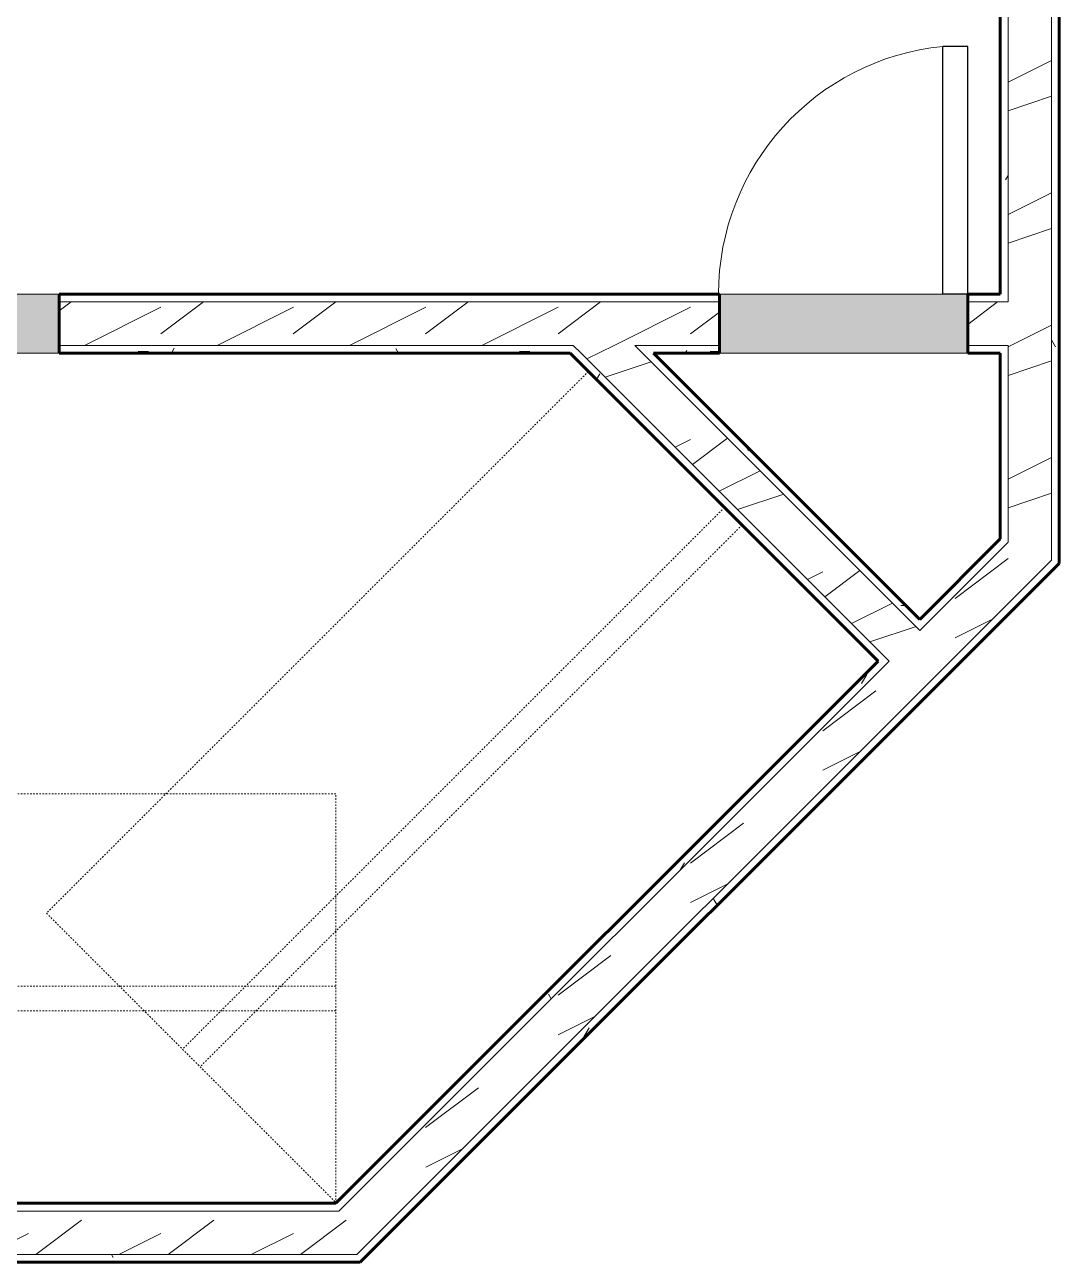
# Model space of a CAD drawing. Header units: inches. Extents: x -4061 to -1937, y 9836 to 11171.
# Drawn here: x -3582.9 to -3499.5, y 10207.6 to 10307.3 of the extents above; entities that cross this region are included whole.
import ezdxf

# ---------------------------------------------------------------- set-up
doc = ezdxf.new("R2010")
doc.units = ezdxf.units.IN
doc.header["$MEASUREMENT"] = 0
doc.linetypes.add('Dash', pattern=[0.25, 0.125, -0.125])
for name, color, linetype, lineweight in [('0-1', 7, 'Continuous', 5), ('0-2', 7, 'Continuous', 9), ('A-DOOR-1', 7, 'Continuous', 9), ('A-DOOR-2', 50, 'Continuous', 30), ('A-WALL-1', 8, 'Continuous', 5), ('A-WALL-2', 250, 'Continuous', 60), ('A-WALL-3', 10, 'Continuous', 18), ('A-WALL-PATT-1', 7, 'Continuous', 9), ('A-WALL-PATT-2', 55, 'Continuous', 9), ('Q-CASE-HDLN-1', 7, 'Dash', 9)]:
    doc.layers.add(name, color=color, linetype=linetype, lineweight=lineweight)
pattern_1 = [(0, (0, -1152), (20.48, 5.12), [0.845, -14.515, 0.845, -14.515, -81.92]), (0, (0, -1152), (20.48, 5.12), [-30.72, 0.845, -29.875, 0.845, -14.515, -35.84]), (0, (0, -1152), (20.48, 5.12), [-76.8, 0.845, -9.395, 0.845, -24.755]), (120, (7.68, -1149.44), (-14.67405, 15.1762003), [0.845, -14.515, 0.845, -14.515, -81.92]), (120, (7.68, -1149.44), (-14.67405, 15.1762003), [-30.72, 0.845, -29.875, 0.845, -14.515, -35.84]), (120, (7.68, -1149.44), (-14.67405, 15.1762003), [-76.8, 0.845, -9.395, 0.845, -24.755]), (240, (10.24, -1139.2), (-5.80595, -20.2962003), [0.845, -14.515, 0.845, -14.515, -81.92]), (240, (10.24, -1139.2), (-5.80595, -20.2962003), [-30.72, 0.845, -29.875, 0.845, -14.515, -35.84]), (240, (10.24, -1139.2), (-5.80595, -20.2962003), [-76.8, 0.845, -9.395, 0.845, -24.755])]
pattern_2 = [(216.87, (4.265, -1141.338), (31.9871619, 21.32545714), [5.331, -47.981]), (206.565, (10.662, -1144.536), (-10.662476, -10.6620098), [11.921, -11.921]), (198.435, (10.662, -1149.868), (-21.32449365, -10.6625869), [6.744, -26.974])]

# ---------------------------------------------------------------- blocks, each defined once
blk = doc.blocks.new('OD_CW_Closet - OD_CW_Closet-2105929-ENLARGED RCP - 1ST FLOOR PLAN - WEST')
at = {"layer": 'Q-CASE-HDLN-1'}
for p, q in [((62.469, -9), (62.469, 24)), ((0.738, 8.5), (62.469, 8.5)), ((0.738, 6.5), (62.469, 6.5)), ((0.738, -9), (62.469, -9))]:
    blk.add_line(p, q, dxfattribs=at)
blk = doc.blocks.new('OD_CW_Closet - OD_CW_Closet-1924551-ENLARGED RCP - 1ST FLOOR PLAN - WEST')
at = {"layer": 'Q-CASE-HDLN-1'}
for p, q in [((0.738, 23.988), (0.738, -9)), ((0.738, 8.5), (104.401, 8.5)), ((0.738, 6.5), (104.401, 6.5)), ((0.738, -9), (104.401, -9))]:
    blk.add_line(p, q, dxfattribs=at)
blk = doc.blocks.new('Single-Flush - 30_ x 80_ 3-2105859-ENLARGED RCP - 1ST FLOOR PLAN - WEST')
at = {"layer": 'A-DOOR-1'}
blk.add_arc((10, 2.375), 20.067, 95.72006, 180, dxfattribs=at)
at = {"layer": 'A-DOOR-2'}
for p, q in [((8, 2.375), (8, 22.342)), ((10, 22.342), (8, 22.342)), ((10, 2.375), (10, 22.342)), ((10, 2.375), (8, 2.375))]:
    blk.add_line(p, q, dxfattribs=at)
blk = doc.blocks.new('CTR - 1st Phase - Unit Layouts_rvt-1-ENLARGED RCP - 1ST FLOOR PLAN - WEST')
at = {"layer": 'A-WALL-1'}
for points in [[(-3614.104, 10280.839), (-3580.104, 10280.839), (-3580.104, 10285.589), (-3614.104, 10285.589), (-3614.104, 10284.714), (-3650.104, 10284.714), (-3650.104, 10281.714), (-3614.104, 10281.714), (-3614.104, 10281.464)], [(-3513.696, 10280.839), (-3506.924, 10280.839), (-3506.924, 10285.589), (-3526.924, 10285.589), (-3526.924, 10280.839)]]:
    blk.add_hatch(color=256, dxfattribs=at).paths.add_polyline_path(points, flags=0)
at = {"layer": 'A-WALL-PATT-1'}
h = blk.add_hatch(dxfattribs=at)
h.set_pattern_fill('FP_1', color=256, style=0, pattern_type=2)
h.set_pattern_definition(pattern_1)
h.paths.add_polyline_path([(-3504.299, 10265.868), (-3503.674, 10266.493), (-3503.674, 10281.464), (-3504.299, 10281.464), (-3504.299, 10266.493)], flags=0)
h.paths.add_polyline_path([(-3503.674, 10284.964), (-3503.686, 10345.589), (-3504.299, 10345.589), (-3504.299, 10284.964)], flags=0)
h = blk.add_hatch(dxfattribs=at)
h.set_pattern_fill('FP_1', color=256, style=0, pattern_type=2)
h.set_pattern_definition(pattern_1)
h.paths.add_polyline_path([(-3500.174, 10264.16), (-3499.549, 10264.785), (-3499.549, 10345.589), (-3500.174, 10345.589), (-3500.174, 10264.785)], flags=0)
h = blk.add_hatch(dxfattribs=at)
h.set_pattern_fill('FP_1', color=256, style=0, pattern_type=2)
h.set_pattern_definition(pattern_1)
h.paths.add_polyline_path([(-3614.104, 10284.964), (-3614.104, 10285.589), (-3661.479, 10285.589), (-3661.473, 10284.964), (-3650.104, 10284.964)], flags=0)
h.paths.add_polyline_path([(-3538.065, 10284.964), (-3526.924, 10284.964), (-3526.924, 10285.589), (-3580.104, 10285.589), (-3580.104, 10284.964), (-3538.69, 10284.964)], flags=0)
h.paths.add_polyline_path([(-3504.299, 10284.964), (-3504.299, 10285.589), (-3506.924, 10285.589), (-3506.924, 10284.964)], flags=0)
h = blk.add_hatch(dxfattribs=at)
h.set_pattern_fill('FP_1', color=256, style=0, pattern_type=2)
h.set_pattern_definition(pattern_1)
h.paths.add_polyline_path([(-3661.479, 10280.839), (-3614.104, 10280.839), (-3614.104, 10281.464), (-3661.479, 10281.464)], flags=0)
h.paths.add_polyline_path([(-3567.713, 10280.839), (-3538.065, 10280.839), (-3538.69, 10281.464), (-3580.104, 10281.464), (-3580.104, 10280.839)], flags=0)
h.paths.add_polyline_path([(-3526.924, 10280.839), (-3526.924, 10281.464), (-3533.74, 10281.464), (-3533.115, 10280.839), (-3532.231, 10280.839)], flags=0)
h.paths.add_polyline_path([(-3504.299, 10280.839), (-3504.326, 10281.464), (-3506.924, 10281.464), (-3506.924, 10280.839), (-3504.41, 10280.839)], flags=0)
h = blk.add_hatch(dxfattribs=at)
h.set_pattern_fill('FP_1', color=256, style=0, pattern_type=2)
h.set_pattern_definition(pattern_1)
h.paths.add_polyline_path([(-3514.138, 10256.029), (-3513.696, 10256.471), (-3538.065, 10280.839), (-3538.949, 10280.839), (-3521.157, 10263.048)], flags=0)
h = blk.add_hatch(dxfattribs=at)
h.set_pattern_fill('FP_1', color=256, style=0, pattern_type=2)
h.set_pattern_definition(pattern_1)
h.paths.add_polyline_path([(-3511.221, 10258.946), (-3510.779, 10259.388), (-3532.231, 10280.839), (-3533.115, 10280.839), (-3513.254, 10260.979)], flags=0)
h = blk.add_hatch(dxfattribs=at)
h.set_pattern_fill('FP_1', color=256, style=0, pattern_type=2)
h.set_pattern_definition(pattern_1)
h.paths.add_polyline_path([(-3557.828, 10211.714), (-3557.569, 10211.714), (-3513.254, 10256.029), (-3513.696, 10256.471), (-3558.453, 10211.714)], flags=0)
h.paths.add_polyline_path([(-3510.779, 10258.504), (-3503.674, 10265.61), (-3503.674, 10266.493), (-3511.221, 10258.946)], flags=0)
h = blk.add_hatch(dxfattribs=at)
h.set_pattern_fill('FP_1', color=256, style=0, pattern_type=2)
h.set_pattern_definition(pattern_1)
h.paths.add_polyline_path([(-3556.679, 10207.589), (-3555.86, 10207.589), (-3499.549, 10263.901), (-3499.549, 10264.785), (-3556.744, 10207.589)], flags=0)
h = blk.add_hatch(dxfattribs=at)
h.set_pattern_fill('FP_1', color=256, style=0, pattern_type=2)
h.set_pattern_definition(pattern_1)
h.paths.add_polyline_path([(-3582.249, 10211.714), (-3558.453, 10211.714), (-3557.828, 10212.339), (-3661.479, 10212.339), (-3661.479, 10211.714), (-3584.546, 10211.714)], flags=0)
h = blk.add_hatch(dxfattribs=at)
h.set_pattern_fill('FP_1', color=256, style=0, pattern_type=2)
h.set_pattern_definition(pattern_1)
h.paths.add_polyline_path([(-3556.744, 10207.589), (-3556.119, 10208.214), (-3665.604, 10208.214), (-3665.582, 10207.589), (-3557.569, 10207.589)], flags=0)
at = {"layer": 'A-WALL-PATT-2'}
h = blk.add_hatch(dxfattribs=at)
h.set_pattern_fill('FP_2', color=256, style=0, pattern_type=2)
h.set_pattern_definition(pattern_2)
h.paths.add_polyline_path([(-3503.674, 10265.61), (-3500.174, 10269.11), (-3500.174, 10346.839), (-3503.674, 10346.839), (-3503.674, 10265.868)], flags=0)
h = blk.add_hatch(dxfattribs=at)
h.set_pattern_fill('FP_2', color=256, style=0, pattern_type=2)
h.set_pattern_definition(pattern_2)
h.paths.add_polyline_path([(-3614.104, 10281.464), (-3614.104, 10281.714), (-3650.104, 10281.714), (-3650.104, 10284.714), (-3614.104, 10284.714), (-3614.104, 10284.964), (-3662.104, 10284.964), (-3662.104, 10281.464), (-3649.229, 10281.464)], flags=0)
h.paths.add_polyline_path([(-3565.36, 10281.464), (-3526.924, 10281.464), (-3526.924, 10284.964), (-3580.104, 10284.964), (-3580.104, 10281.464), (-3567.105, 10281.464)], flags=0)
h.paths.add_polyline_path([(-3504.299, 10281.464), (-3503.674, 10281.464), (-3503.674, 10284.964), (-3506.924, 10284.964), (-3506.924, 10281.464)], flags=0)
h = blk.add_hatch(dxfattribs=at)
h.set_pattern_fill('FP_2', color=256, style=0, pattern_type=2)
h.set_pattern_definition(pattern_2)
h.paths.add_polyline_path([(-3513.254, 10256.029), (-3510.779, 10258.504), (-3533.74, 10281.464), (-3538.69, 10281.464), (-3513.696, 10256.471)], flags=0)
h = blk.add_hatch(dxfattribs=at)
h.set_pattern_fill('FP_2', color=256, style=0, pattern_type=2)
h.set_pattern_definition(pattern_2)
h.paths.add_polyline_path([(-3557.828, 10208.214), (-3556.119, 10208.214), (-3500.174, 10264.16), (-3500.174, 10269.11), (-3561.069, 10208.214), (-3558.453, 10208.214)], flags=0)
h = blk.add_hatch(dxfattribs=at)
h.set_pattern_fill('FP_2', color=256, style=0, pattern_type=2)
h.set_pattern_definition(pattern_2)
h.paths.add_polyline_path([(-3662.104, 10208.214), (-3561.069, 10208.214), (-3557.569, 10211.714), (-3662.104, 10211.714), (-3662.104, 10208.218)], flags=0)
at = {"layer": 'A-WALL-2'}
for p, q in [((-3504.299, 10285.589), (-3504.299, 10346.839)), ((-3499.549, 10346.839), (-3499.549, 10270.618)), ((-3580.104, 10285.589), (-3526.924, 10285.589)), ((-3580.104, 10280.839), (-3580.104, 10285.589)), ((-3526.924, 10285.589), (-3526.924, 10280.839)), ((-3506.924, 10285.589), (-3504.299, 10285.589)), ((-3506.924, 10280.839), (-3506.924, 10285.589)), ((-3538.949, 10280.839), (-3580.104, 10280.839)), ((-3514.138, 10256.029), (-3538.949, 10280.839)), ((-3526.924, 10280.839), (-3532.231, 10280.839)), ((-3532.231, 10280.839), (-3510.779, 10259.388)), ((-3504.299, 10280.839), (-3506.924, 10280.839)), ((-3504.299, 10265.868), (-3504.299, 10280.839)), ((-3499.549, 10270.618), (-3499.549, 10264.785)), ((-3510.779, 10259.388), (-3504.299, 10265.868)), ((-3499.549, 10264.785), (-3499.549, 10263.901)), ((-3499.549, 10263.901), (-3555.86, 10207.589)), ((-3557.828, 10212.339), (-3514.138, 10256.029)), ((-3661.479, 10212.339), (-3557.828, 10212.339)), ((-3562.578, 10207.589), (-3661.479, 10207.589)), ((-3556.744, 10207.589), (-3562.578, 10207.589)), ((-3555.86, 10207.589), (-3556.744, 10207.589))]:
    blk.add_line(p, q, dxfattribs=at)
at = {"layer": 'A-WALL-3'}
for p, q in [((-3503.674, 10346.839), (-3503.674, 10284.964)), ((-3500.174, 10346.839), (-3500.174, 10269.993)), ((-3580.104, 10285.589), (-3614.104, 10285.589)), ((-3506.924, 10285.589), (-3526.924, 10285.589)), ((-3526.924, 10284.964), (-3580.104, 10284.964)), ((-3504.299, 10284.964), (-3506.924, 10284.964)), ((-3504.299, 10284.964), (-3503.674, 10284.964)), ((-3538.69, 10281.464), (-3580.104, 10281.464)), ((-3538.69, 10281.464), (-3538.065, 10280.839)), ((-3526.924, 10281.464), (-3533.74, 10281.464)), ((-3533.74, 10281.464), (-3533.115, 10280.839)), ((-3504.299, 10281.464), (-3506.924, 10281.464)), ((-3504.299, 10281.464), (-3503.674, 10281.464)), ((-3503.674, 10281.464), (-3503.674, 10266.493)), ((-3614.104, 10280.839), (-3580.104, 10280.839)), ((-3513.696, 10256.471), (-3538.065, 10280.839)), ((-3511.221, 10258.946), (-3533.115, 10280.839)), ((-3526.924, 10280.839), (-3506.924, 10280.839)), ((-3500.174, 10269.11), (-3500.174, 10269.993)), ((-3500.174, 10264.16), (-3500.174, 10269.11)), ((-3503.674, 10265.61), (-3503.674, 10266.493)), ((-3503.674, 10265.61), (-3510.779, 10258.504)), ((-3500.174, 10264.16), (-3556.119, 10208.214)), ((-3511.221, 10258.946), (-3510.779, 10258.504)), ((-3513.696, 10256.471), (-3513.254, 10256.029)), ((-3513.254, 10256.029), (-3557.569, 10211.714)), ((-3661.479, 10211.714), (-3558.453, 10211.714)), ((-3558.453, 10211.714), (-3557.569, 10211.714)), ((-3661.479, 10208.214), (-3561.953, 10208.214)), ((-3561.953, 10208.214), (-3561.069, 10208.214)), ((-3561.069, 10208.214), (-3556.119, 10208.214))]:
    blk.add_line(p, q, dxfattribs=at)
at = {"layer": '0-2'}
blk.add_blockref('Single-Flush - 30_ x 80_ 3-2105859-ENLARGED RCP - 1ST FLOOR PLAN - WEST', (-3516.924, 10283.214), dxfattribs=at)
for name, p, rotation in [('OD_CW_Closet - OD_CW_Closet-2105929-ENLARGED RCP - 1ST FLOOR PLAN - WEST', (-3530.587, 10273.521), 225.0000000000069), ('OD_CW_Closet - OD_CW_Closet-1924551-ENLARGED RCP - 1ST FLOOR PLAN - WEST', (-3557.078, 10236.339), 180)]:
    blk.add_blockref(name, p, dxfattribs=dict(at, rotation=rotation))

msp = doc.modelspace()

# ---------------------------------------------------------------- block references
at = {"layer": '0-1'}
msp.add_blockref('CTR - 1st Phase - Unit Layouts_rvt-1-ENLARGED RCP - 1ST FLOOR PLAN - WEST', (0, 0), dxfattribs=at)

doc.saveas('drawing.dxf')
